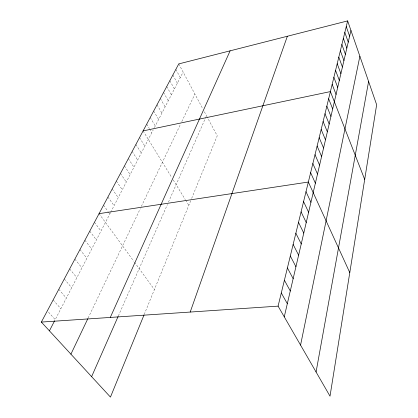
<?xml version="1.0" encoding="UTF-8"?>
<svg xmlns="http://www.w3.org/2000/svg" width="418" height="418" viewBox="0 0 418 418"><rect width="100%" height="100%" fill="white"/><g stroke="black" fill="none" stroke-linecap="round" stroke-linejoin="round"><path stroke-width="0.31" stroke-dasharray="2.09 1.57" d="M144.22 314.477L190.718 200.708M191.669 198.388L217.24 135.813L207.098 116.857M118.367 315.904L167.419 204.48M168.47 202.098L205.74 117.427M205.99 116.862L206.492 115.729L203.859 110.807M88.093 318.135L140.281 208.66M141.336 206.45L180.748 123.77M181.804 121.554L194.903 94.071M110.378 212.856L55.213 319.629L47.328 310.851M110.66 212.307L153.265 129.846M154.409 127.631L183.126 72.053M53.138 299.936L60.85 308.719M58.792 289.308L66.337 298.102M64.299 278.968L71.677 287.767M69.654 268.899L76.875 277.698M74.874 259.092L81.944 267.891M79.963 249.541L86.881 258.334M84.917 240.225L91.699 249.013M89.75 231.149L96.396 239.922M94.463 222.292L100.973 231.055M99.061 213.655L133.739 261.193M134.465 262.185L154.414 289.533M103.549 205.222L107.969 211.388M108.335 211.9L109.809 213.959M107.928 196.993L114.072 205.708M112.207 188.957L118.231 197.657M116.382 181.109L122.296 189.788M120.462 173.444L126.267 182.096M124.454 165.946L130.155 174.583M128.352 158.626L133.948 167.231M132.161 151.462L137.663 160.047M135.892 144.456L141.294 153.014M139.539 137.606L144.847 146.133M143.108 130.902L171.631 177.347M173.24 179.97L185.305 199.611M185.623 200.133L188.821 205.342M146.702 124.141L149.268 128.378M149.592 128.906L151.833 132.616M150.224 117.531L155.266 125.975M153.667 111.063L158.626 119.47M157.037 104.73L161.912 113.111M160.334 98.528L165.131 106.877M163.569 92.462L168.287 100.775M166.73 86.516L171.375 94.797M169.833 80.69L174.4 88.94M172.869 74.984L177.368 83.198M175.847 69.388L180.273 77.57M178.763 63.907L202.688 108.617"/><path stroke-width="0.63" d="M316.071 372.01L368.598 81.479M300.563 345.111L359.877 56.263M284.261 316.839L350.953 30.477M347.64 20.9L376.649 104.74L330.011 396.18L278.09 306.133L347.64 20.9L178.763 63.907L41.351 322.079L110.456 397.1L143.991 315.047M190.206 312.053L287.359 36.251M91.62 376.655L118.116 316.478M110.295 317.434L230.119 50.829M70.914 354.177L87.822 318.709M49.418 330.842L54.633 320.752M143.108 130.902L330.403 91.589L364.689 179.468M99.061 213.655L308.348 182.039L349.782 272.635M41.351 322.079L278.09 306.133M281.298 292.976L287.323 303.698M284.397 280.248L290.285 290.98M287.401 267.933L293.154 278.665M290.311 256.004L295.934 266.736M293.128 244.452L298.624 255.173M295.86 233.249L301.237 243.96M298.509 222.386L303.771 233.082M301.075 211.853L306.227 222.522M303.572 201.622L308.615 212.271M305.992 191.69L310.935 202.307M310.631 172.66L315.381 183.22M312.857 163.542L317.513 174.066M315.02 154.676L319.587 165.162M317.126 146.044L321.604 156.494M319.174 137.642L323.574 148.05M321.165 129.465L325.486 139.831M323.109 121.497L327.351 131.822M325.005 113.733L329.17 124.01M326.85 106.162L330.941 116.397M328.647 98.784L332.671 108.973M332.164 84.358L336.056 94.447M333.888 77.304L337.707 87.346M335.565 70.423L339.322 80.418M337.201 63.708L340.9 73.652M338.799 57.156L342.436 67.047M340.356 50.756L343.941 60.594M341.882 44.507L345.409 54.293M343.371 38.399L346.841 48.138M344.829 32.437L348.241 42.119M346.25 26.6L349.615 36.23"/></g></svg>
